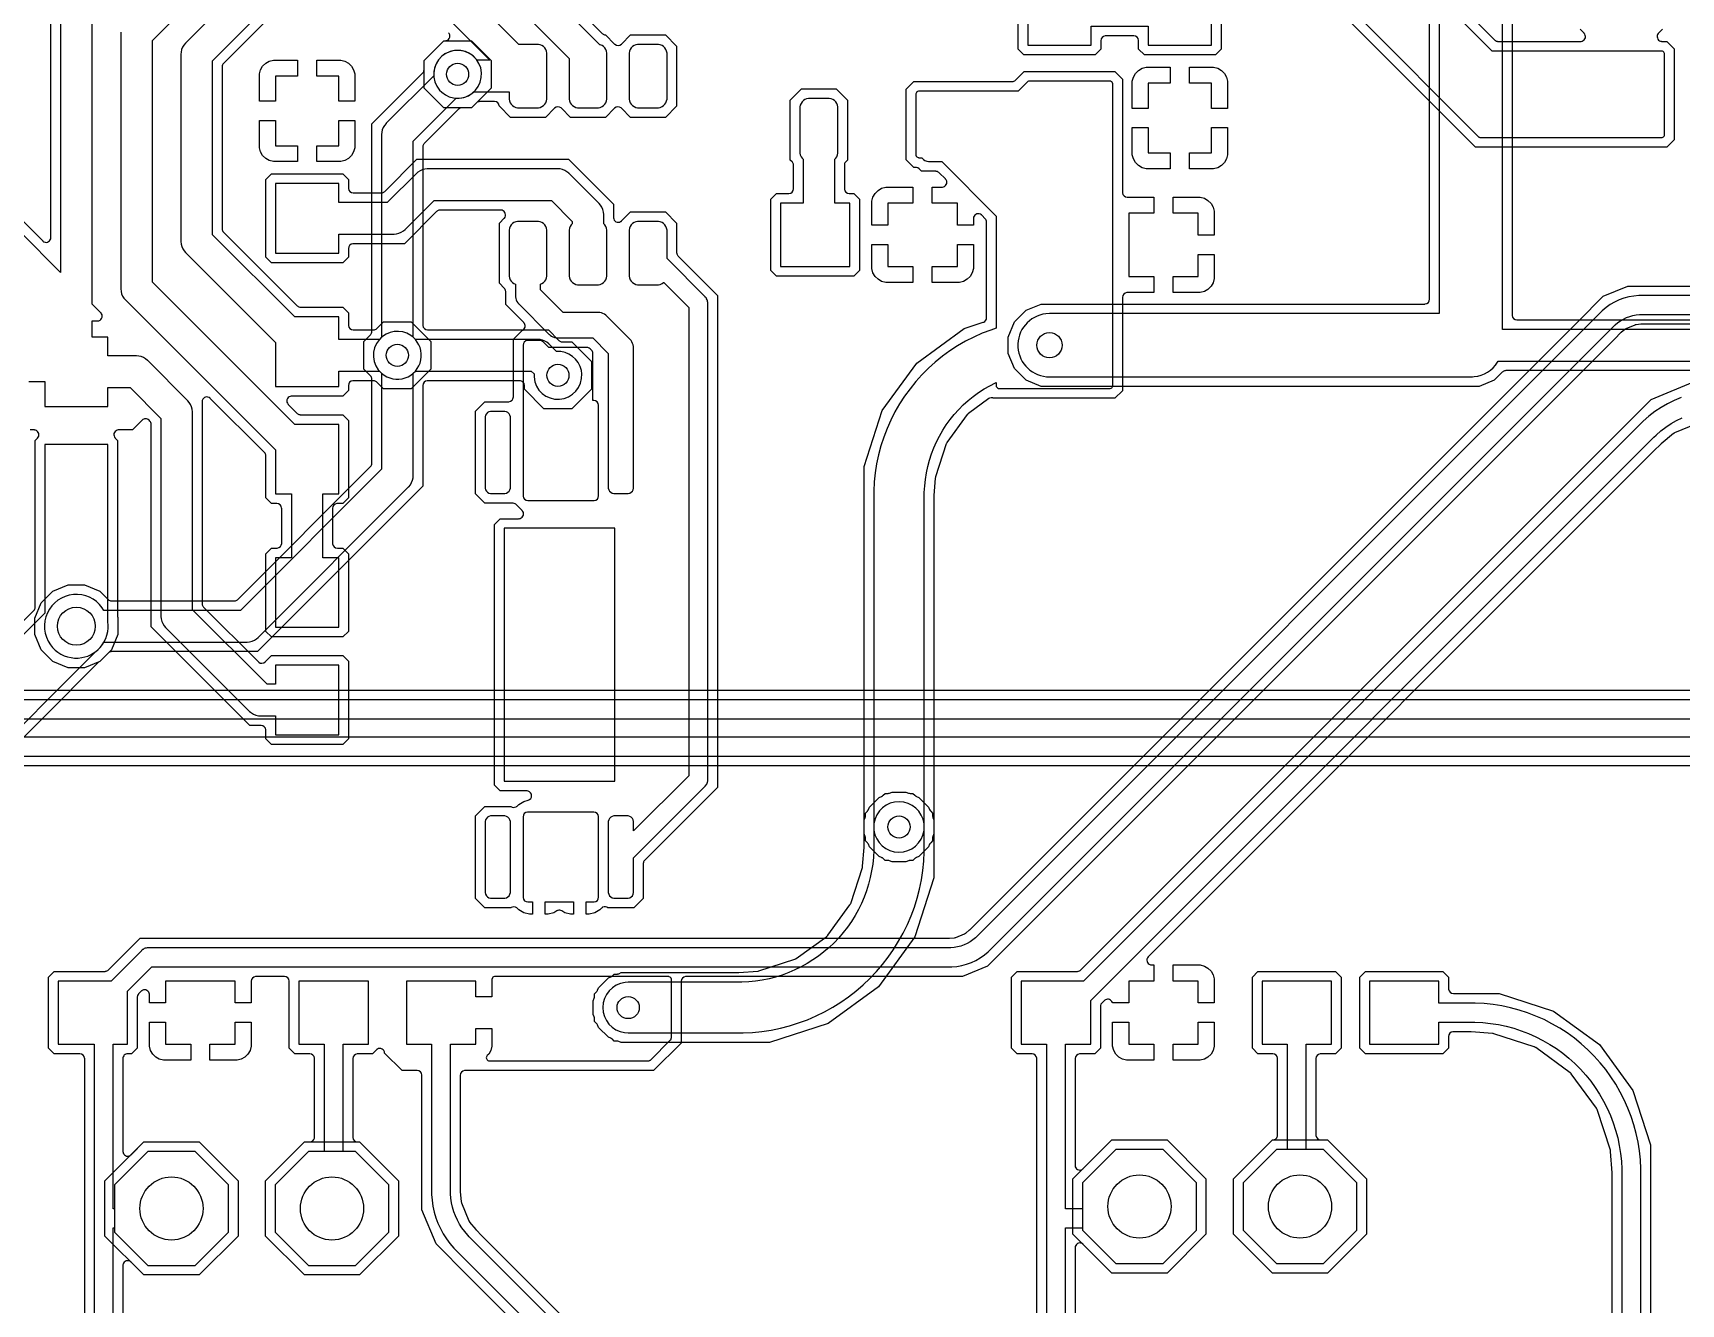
# Model space of a CAD drawing. Header units: millimetres. Extents: x 0 to 95, y 0 to 50.
# Drawn here: x 21.38 to 47.46, y 18.49 to 38.59 of the extents above; entities that cross this region are included whole.
import ezdxf

# ---------------------------------------------------------------- set-up
doc = ezdxf.new("R2010")
doc.units = ezdxf.units.MM

msp = doc.modelspace()

# ---------------------------------------------------------------- linework, layer by layer
at = {"layer": '16_copper'}
for points in [[(65.237, 33.253), (44.684, 33.253), (44.676, 33.251), (44.667, 33.251, 0.087654), (44.643, 33.24), (44.637, 33.236), (44.63, 33.23), (44.502, 33.102), (44.262, 33.003), (37.335, 33.003), (37.095, 33.102), (36.912, 33.285), (36.813, 33.525), (36.813, 33.785), (36.912, 34.025), (37.095, 34.208), (37.335, 34.307), (43.404, 34.307), (43.41, 34.308, 0.392588), (43.48, 34.384), (43.48, 46.334)], [(43.633, 45.95), (43.633, 34.155), (37.465, 34.155), (37.409, 34.152, 0.945597), (37.465, 33.155), (44.133, 33.155), (44.159, 33.156), (44.186, 33.158, 0.228846), (44.555, 33.388), (44.565, 33.405), (64.979, 33.405)], [(44.785, 45.879), (44.785, 34.134), (44.786, 34.128, 0.392588), (44.861, 34.057), (64.929, 34.057)]]:
    msp.add_lwpolyline(points, format="xyb", dxfattribs=at)
for points in [[(64.929, 33.905), (44.633, 33.905), (44.633, 45.879)], [(20.989, 28.197), (62.186, 28.197)], [(62.281, 28.044), (20.894, 28.044)], [(20.832, 27.744), (62.343, 27.744)], [(62.803, 27.455), (20.7, 27.455)], [(20.637, 27.155), (62.865, 27.155)], [(62.99, 27.003), (20.512, 27.003)]]:
    msp.add_lwpolyline(points, dxfattribs=at)
for points in [[(21.936, 28.554), (21.695, 28.654), (21.51, 28.839), (21.411, 29.08), (21.411, 29.34), (21.51, 29.581), (21.695, 29.766), (21.936, 29.866), (22.197, 29.866), (22.438, 29.766), (22.569, 29.635), (22.575, 29.63), (22.582, 29.624, 0.087651), (22.607, 29.614), (22.614, 29.614), (22.623, 29.612), (24.567, 29.612), (24.575, 29.614), (24.584, 29.614, 0.087654), (24.608, 29.625), (24.614, 29.629), (24.621, 29.635), (26.722, 31.736), (26.727, 31.742), (26.732, 31.749, 0.087651), (26.742, 31.773), (26.743, 31.781), (26.744, 31.789), (26.744, 33.117), (26.743, 33.125), (26.742, 33.134, 0.087654), (26.732, 33.158), (26.727, 33.164), (26.722, 33.171), (26.616, 33.276), (26.616, 33.716), (26.722, 33.822), (26.727, 33.829), (26.732, 33.835, 0.087651), (26.742, 33.86), (26.743, 33.867), (26.744, 33.876), (26.744, 37.155), (27.546, 37.957), (27.551, 37.964), (27.556, 37.971, 0.087651), (27.566, 37.995), (27.567, 38.003), (27.568, 38.011), (27.568, 38.161), (27.879, 38.472), (28.319, 38.472), (28.629, 38.161), (28.629, 37.721), (28.319, 37.411), (28.169, 37.411), (28.16, 37.409), (28.152, 37.409, 0.087654), (28.127, 37.398), (28.122, 37.394), (28.115, 37.388), (27.571, 36.844), (27.566, 36.838), (27.56, 36.831, 0.087651), (27.55, 36.807), (27.55, 36.799), (27.549, 36.791), (27.549, 33.975), (27.549, 33.969, 0.392588), (27.625, 33.899), (29.535, 33.899), (29.702, 33.732), (29.709, 33.727), (29.716, 33.721, 0.087651), (29.74, 33.711), (29.748, 33.711), (29.756, 33.709), (29.906, 33.709), (30.217, 33.399), (30.217, 32.959), (29.906, 32.648), (29.466, 32.648), (29.156, 32.959), (29.156, 33.018, 0.414214), (29.079, 33.094), (27.625, 33.094), (27.619, 33.093, 0.392588), (27.549, 33.018), (27.549, 31.425), (24.932, 28.808), (22.623, 28.808), (22.614, 28.806), (22.606, 28.806, 0.087654), (22.581, 28.795), (22.576, 28.791), (22.569, 28.785), (22.438, 28.654), (22.197, 28.554)], [(22.151, 28.713, 0.198912), (22.477, 28.918), (22.503, 28.96), (24.765, 28.96), (24.767, 28.96), (24.769, 28.96, 0.159488), (24.916, 29.011), (24.942, 29.033), (27.323, 31.414), (27.324, 31.416), (27.326, 31.417, 0.159486), (27.394, 31.557), (27.396, 31.591), (27.396, 33.211), (27.431, 33.246), (29.265, 33.246), (29.308, 33.203), (29.308, 33.154, 1), (30.064, 33.204), (30.058, 33.253, 0.376265), (29.662, 33.557), (29.546, 33.673), (29.544, 33.674), (29.543, 33.676, 0.159486), (29.403, 33.744), (29.369, 33.746), (27.431, 33.746), (27.396, 33.781), (27.396, 36.885), (28.074, 37.563), (28.124, 37.563, 1), (28.074, 38.319), (28.025, 38.313, 0.376265), (27.721, 37.917), (26.969, 37.166), (26.968, 37.164), (26.967, 37.163, 0.159486), (26.899, 37.023), (26.896, 36.989), (26.896, 33.781), (26.861, 33.746, 0.414105), (26.896, 33.211), (26.896, 31.695), (24.661, 29.46), (22.503, 29.46), (22.477, 29.502, 1), (21.655, 28.918), (21.69, 28.874, 0.228243), (22.095, 28.707)], [(30.688, 22.625), (30.649, 22.641, 0.098497), (30.62, 22.647), (30.578, 22.647), (30.548, 22.677, 0.051648), (30.535, 22.686), (30.531, 22.69), (30.527, 22.691), (30.523, 22.693), (30.485, 22.709), (30.329, 22.865), (30.313, 22.903, 0.098495), (30.297, 22.928), (30.267, 22.958), (30.267, 23, 0.05169), (30.265, 23.015), (30.264, 23.021), (30.262, 23.025), (30.261, 23.029), (30.245, 23.068), (30.245, 23.287), (30.261, 23.326, 0.098497), (30.267, 23.355), (30.267, 23.397), (30.297, 23.427, 0.051648), (30.306, 23.44), (30.31, 23.444), (30.311, 23.448), (30.313, 23.452), (30.329, 23.49), (30.485, 23.646), (30.523, 23.662, 0.098495), (30.548, 23.678), (30.578, 23.708), (30.62, 23.708, 0.05169), (30.635, 23.71), (30.641, 23.711), (30.645, 23.713), (30.649, 23.714), (30.688, 23.73), (32.544, 23.73), (32.547, 23.73), (32.55, 23.73), (32.849, 23.754), (32.856, 23.755), (32.866, 23.757), (33.435, 23.942), (33.436, 23.943), (33.438, 23.943), (33.448, 23.948), (33.455, 23.952, 0.006887), (33.456, 23.953), (33.94, 24.304), (33.941, 24.305), (33.942, 24.306), (33.95, 24.314), (33.956, 24.319, 0.006878), (33.957, 24.321), (34.308, 24.805), (34.309, 24.806), (34.31, 24.807), (34.315, 24.817), (34.319, 24.824, 0.00688), (34.319, 24.826), (34.504, 25.395), (34.505, 25.403), (34.508, 25.413), (34.531, 25.712), (34.531, 25.714), (34.531, 25.717), (34.531, 26.145), (34.547, 26.184, 0.098497), (34.553, 26.213), (34.553, 26.255), (34.583, 26.285, 0.051693), (34.592, 26.297), (34.596, 26.302), (34.597, 26.306), (34.599, 26.309), (34.615, 26.348), (34.771, 26.503), (34.809, 26.519, 0.098503), (34.834, 26.536), (34.864, 26.566), (34.906, 26.566, 0.05169), (34.922, 26.568), (34.928, 26.569), (34.931, 26.57), (34.935, 26.571), (34.974, 26.587), (35.194, 26.587), (35.232, 26.571, 0.098497), (35.261, 26.566), (35.304, 26.566), (35.333, 26.536, 0.051693), (35.346, 26.526), (35.351, 26.523), (35.354, 26.521), (35.358, 26.519), (35.397, 26.503), (35.552, 26.348), (35.568, 26.309, 0.098503), (35.585, 26.285), (35.614, 26.255), (35.614, 26.213, 0.05169), (35.617, 26.197), (35.617, 26.191), (35.619, 26.188), (35.62, 26.184), (35.636, 26.145), (35.636, 25.228), (35.333, 24.296), (34.758, 23.504), (33.965, 22.928), (33.034, 22.625)], [(35.481, 26.085, 0.875067), (34.688, 26.091), (34.684, 26.035), (34.684, 25.717), (34.683, 25.663), (34.678, 25.555), (34.667, 25.447), (34.65, 25.34), (34.628, 25.234), (34.601, 25.129), (34.569, 25.025), (34.531, 24.924), (34.488, 24.824), (34.441, 24.727), (34.388, 24.632), (34.331, 24.54), (34.269, 24.451), (34.202, 24.365), (34.132, 24.283), (34.057, 24.204), (33.978, 24.13), (33.896, 24.059), (33.81, 23.993), (33.721, 23.931), (33.629, 23.873), (33.535, 23.821), (33.437, 23.773), (33.338, 23.73), (33.236, 23.693), (33.132, 23.66), (33.027, 23.633), (32.921, 23.611), (32.814, 23.595), (32.706, 23.584), (32.598, 23.578), (32.544, 23.578), (30.798, 23.578), (30.748, 23.574, 0.875067), (30.741, 22.781), (30.798, 22.777), (32.618, 22.777), (32.767, 22.785), (32.915, 22.8), (33.063, 22.823), (33.209, 22.853), (33.353, 22.89), (33.495, 22.935), (33.635, 22.986), (33.772, 23.045), (33.905, 23.111), (34.036, 23.183), (34.162, 23.262), (34.284, 23.347), (34.402, 23.438), (34.515, 23.535), (34.623, 23.638), (34.726, 23.746), (34.823, 23.859), (34.914, 23.977), (34.999, 24.099), (35.078, 24.226), (35.15, 24.356), (35.216, 24.49), (35.275, 24.627), (35.327, 24.766), (35.371, 24.908), (35.409, 25.053), (35.439, 25.199), (35.461, 25.346), (35.476, 25.494), (35.484, 25.643), (35.484, 26.035)]]:
    msp.add_lwpolyline(points, format="xyb", close=True, dxfattribs=at)
for points in [[(23.135, 18.948), (22.519, 19.564), (22.519, 20.436), (23.135, 21.052), (24.007, 21.052), (24.624, 20.436), (24.624, 19.564), (24.007, 18.948)], [(24.471, 19.627), (24.471, 20.373), (23.944, 20.9), (23.198, 20.9), (22.671, 20.373), (22.671, 19.627), (23.198, 19.1), (23.944, 19.1)], [(25.675, 18.948), (25.059, 19.564), (25.059, 20.436), (25.675, 21.052), (26.547, 21.052), (27.164, 20.436), (27.164, 19.564), (26.547, 18.948)], [(27.011, 19.627), (27.011, 20.373), (26.484, 20.9), (25.738, 20.9), (25.211, 20.373), (25.211, 19.627), (25.738, 19.1), (26.484, 19.1)], [(38.453, 18.979), (37.836, 19.595), (37.836, 20.467), (38.453, 21.084), (39.325, 21.084), (39.941, 20.467), (39.941, 19.595), (39.325, 18.979)], [(39.789, 19.658), (39.789, 20.404), (39.262, 20.931), (38.516, 20.931), (37.989, 20.404), (37.989, 19.658), (38.516, 19.131), (39.262, 19.131)], [(40.993, 18.979), (40.376, 19.595), (40.376, 20.467), (40.993, 21.084), (41.865, 21.084), (42.481, 20.467), (42.481, 19.595), (41.865, 18.979)], [(42.329, 19.658), (42.329, 20.404), (41.802, 20.931), (41.056, 20.931), (40.529, 20.404), (40.529, 19.658), (41.056, 19.131), (41.802, 19.131)]]:
    msp.add_lwpolyline(points, close=True, dxfattribs=at)
at = {"layer": '1_copper'}
for points in [[(21.312, 33.083), (21.566, 33.083), (21.566, 32.685), (22.566, 32.685), (22.566, 32.985), (22.915, 32.985), (23.404, 32.496), (23.404, 29.369), (23.404, 29.367), (23.404, 29.365, 0.159488), (23.455, 29.218), (23.477, 29.192), (24.803, 27.866), (24.805, 27.864), (24.806, 27.863, 0.159486), (24.946, 27.795), (24.98, 27.793), (25.218, 27.793), (25.218, 27.492), (26.218, 27.492), (26.218, 28.593), (25.218, 28.593), (25.218, 28.293), (25.084, 28.293), (23.904, 29.472), (23.904, 32.6), (23.904, 32.602), (23.904, 32.604, 0.159488), (23.853, 32.751), (23.831, 32.777), (23.196, 33.412), (23.194, 33.413), (23.193, 33.415, 0.159486), (23.053, 33.483), (23.019, 33.485), (22.566, 33.485), (22.566, 33.785), (22.316, 33.785), (22.316, 34.039), (22.4, 34.039), (22.403, 34.039), (22.405, 34.039, 0.54841), (22.466, 34.152), (22.461, 34.159), (22.457, 34.166, 0.015772), (22.454, 34.169), (22.316, 34.307), (22.316, 44.617)], [(20.573, 36.265), (21.534, 35.305), (21.536, 35.303), (21.538, 35.301, 0.54841), (21.661, 35.338), (21.662, 35.346), (21.664, 35.354, 0.01577), (21.664, 35.358), (21.664, 44.154), (21.664, 44.155), (21.664, 44.157, 0.218353), (21.635, 44.213), (21.626, 44.219), (21.619, 44.223, 0.00789), (21.617, 44.224), (21.511, 44.268), (21.268, 44.511)], [(28.568, 40.407), (30.388, 38.587), (30.395, 38.582), (30.401, 38.577, 0.071117), (30.426, 38.567), (30.433, 38.566), (30.437, 38.566), (30.584, 38.419), (30.588, 38.416, 0.39257), (30.691, 38.419), (30.837, 38.565), (31.388, 38.565), (31.565, 38.388), (31.565, 37.437), (31.388, 37.26), (30.837, 37.26), (30.691, 37.406), (30.687, 37.409, 0.39257), (30.584, 37.406), (30.438, 37.26), (29.887, 37.26), (29.741, 37.406), (29.737, 37.409, 0.39257), (29.634, 37.406), (29.488, 37.26), (28.937, 37.26), (28.76, 37.438), (28.759, 37.44, 0.392588), (28.684, 37.51), (28.45, 37.51), (28.441, 37.509), (28.433, 37.508, 0.087654), (28.408, 37.498), (28.403, 37.493), (28.396, 37.488), (28.319, 37.411), (27.879, 37.411), (27.568, 37.721), (27.568, 38.161), (27.879, 38.472), (27.9, 38.472, 0.57289), (27.967, 38.585), (27.961, 38.592), (27.957, 38.598, 0.015772)], [(22.771, 38.61), (22.769, 38.576), (22.769, 34.551), (22.769, 34.549), (22.769, 34.547, 0.159488), (22.82, 34.4), (22.842, 34.374), (25.218, 31.999), (25.218, 31.303), (25.468, 31.303), (25.468, 30.293), (25.218, 30.293), (25.218, 29.193), (26.218, 29.193), (26.218, 30.293), (25.968, 30.293), (25.968, 31.303), (26.218, 31.303), (26.218, 32.403), (25.521, 32.403), (23.269, 34.655), (23.269, 38.473), (24.551, 39.755)], [(24.747, 39.388), (23.794, 38.436), (23.793, 38.434), (23.792, 38.433, 0.159486), (23.724, 38.293), (23.721, 38.259), (23.721, 35.299), (23.721, 35.297), (23.721, 35.295, 0.159488), (23.772, 35.148), (23.794, 35.122), (25.218, 33.699), (25.218, 33.003), (26.218, 33.003), (26.218, 33.246), (26.861, 33.246), (26.896, 33.211, 1), (27.396, 33.781), (27.357, 33.811, 0.376267), (26.861, 33.746), (26.218, 33.746), (26.218, 34.102), (25.521, 34.102), (24.221, 35.402), (24.221, 38.155), (25.027, 38.961)], [(27.81, 38.961), (28.609, 38.163), (28.406, 38.163), (28.384, 38.191, 1), (27.814, 37.691), (27.849, 37.656, 0.376373), (28.349, 37.656), (28.355, 37.663), (28.913, 37.663), (28.913, 37.548), (28.918, 37.519), (28.93, 37.491), (28.946, 37.467), (28.967, 37.446), (28.991, 37.43), (29.019, 37.418), (29.048, 37.413), (29.377, 37.413), (29.406, 37.418), (29.434, 37.43), (29.458, 37.446), (29.479, 37.467), (29.495, 37.491), (29.507, 37.519), (29.513, 37.548), (29.513, 38.277), (29.507, 38.306), (29.495, 38.334), (29.479, 38.358), (29.458, 38.379), (29.434, 38.395), (29.406, 38.407), (29.377, 38.413), (29.066, 38.413), (28.091, 39.388)], [(40.181, 39.563), (40.181, 38.337), (40.092, 38.248), (38.966, 38.248), (38.876, 38.337), (38.876, 38.471), (38.876, 38.477, 0.392588), (38.8, 38.548), (38.352, 38.548), (38.347, 38.547, 0.392588), (38.276, 38.471), (38.276, 38.337), (38.187, 38.248), (37.061, 38.248), (36.971, 38.337), (36.971, 38.774)], [(42.351, 38.858), (44.256, 36.953), (44.258, 36.952), (44.26, 36.949, 0.088732), (44.276, 36.941), (44.283, 36.94), (44.287, 36.939), (44.289, 36.939), (44.291, 36.939), (47.149, 36.939), (47.154, 36.94), (47.159, 36.94, 0.271936), (47.196, 36.974), (47.197, 36.978, 0.033781), (47.198, 36.984), (47.199, 36.989), (47.199, 38.259), (47.198, 38.264), (47.198, 38.269, 0.271936), (47.164, 38.306), (47.16, 38.307, 0.033781), (47.153, 38.308), (47.149, 38.309), (44.471, 38.309), (43.547, 39.232)], [(43.722, 39.273), (44.512, 38.483), (44.518, 38.478), (44.525, 38.473, 0.087651), (44.549, 38.463), (44.557, 38.462), (44.565, 38.461), (45.871, 38.461), (45.873, 38.462), (45.876, 38.461, 0.548396), (45.937, 38.575), (45.932, 38.582), (45.928, 38.588, 0.015772), (45.924, 38.591), (45.861, 38.654)], [(25.068, 38.787), (24.396, 38.114), (24.391, 38.108), (24.385, 38.101, 0.087651), (24.375, 38.077), (24.375, 38.069), (24.374, 38.061), (24.374, 35.497), (24.375, 35.489), (24.376, 35.48, 0.087654), (24.386, 35.456), (24.391, 35.45), (24.396, 35.443), (25.562, 34.277), (25.569, 34.272), (25.575, 34.267, 0.087651), (25.6, 34.257), (25.607, 34.256), (25.616, 34.255), (26.281, 34.255), (26.37, 34.166), (26.37, 33.975), (26.371, 33.969, 0.392588), (26.446, 33.899), (26.767, 33.899), (26.775, 33.9), (26.784, 33.901, 0.087654), (26.808, 33.911), (26.814, 33.916), (26.821, 33.921), (26.926, 34.027), (27.366, 34.027), (27.677, 33.716), (27.677, 33.276), (27.366, 32.966), (26.926, 32.966), (26.821, 33.072), (26.814, 33.077), (26.807, 33.082, 0.087651), (26.783, 33.092), (26.775, 33.093), (26.767, 33.094), (26.446, 33.094), (26.44, 33.093, 0.392588), (26.37, 33.018), (26.37, 32.939), (26.281, 32.85), (25.473, 32.85), (25.47, 32.85), (25.467, 32.85, 0.54841), (25.406, 32.737), (25.412, 32.73), (25.416, 32.724, 0.015772), (25.419, 32.72), (25.562, 32.577), (25.569, 32.572), (25.575, 32.567, 0.087651), (25.6, 32.557), (25.607, 32.556), (25.616, 32.555), (26.281, 32.555), (26.37, 32.466), (26.37, 31.239), (26.281, 31.15), (26.196, 31.15), (26.19, 31.149, 0.392588), (26.12, 31.074), (26.12, 30.521), (26.121, 30.515, 0.392588), (26.196, 30.445), (26.281, 30.445), (26.37, 30.356), (26.37, 29.129), (26.281, 29.04), (25.154, 29.04), (25.065, 29.129), (25.065, 30.356), (25.154, 30.445), (25.239, 30.445), (25.245, 30.446, 0.392588), (25.315, 30.521), (25.315, 31.074), (25.314, 31.08, 0.392588), (25.239, 31.15), (25.154, 31.15), (25.065, 31.239), (25.065, 31.904), (25.064, 31.913), (25.063, 31.921, 0.087654), (25.053, 31.946), (25.048, 31.951), (25.043, 31.958), (24.186, 32.815), (24.184, 32.816), (24.182, 32.819, 0.54841), (24.059, 32.782), (24.058, 32.773), (24.056, 32.766, 0.01577), (24.056, 32.761), (24.056, 29.567), (24.057, 29.559), (24.058, 29.55, 0.087654), (24.068, 29.526), (24.073, 29.52), (24.078, 29.513), (24.947, 28.645), (24.951, 28.642, 0.39257), (25.054, 28.645), (25.154, 28.745), (26.281, 28.745), (26.37, 28.656), (26.37, 27.429), (26.281, 27.34), (25.154, 27.34), (25.065, 27.429), (25.065, 27.564), (25.064, 27.57, 0.392588), (24.989, 27.64), (24.813, 27.64), (23.251, 29.202), (23.251, 32.402), (23.25, 32.41), (23.249, 32.419, 0.077115), (23.239, 32.443), (23.234, 32.449), (23.229, 32.456), (23.216, 32.469, 0.414248), (23.108, 32.469), (22.955, 32.315), (22.736, 32.315), (22.733, 32.315), (22.73, 32.315, 0.548403), (22.669, 32.202), (22.674, 32.195), (22.678, 32.189, 0.01578), (22.682, 32.185), (22.719, 32.148), (22.719, 29.363), (22.719, 29.359), (22.719, 29.354), (22.72, 29.352), (22.72, 29.351), (22.721, 29.348), (22.722, 29.342), (22.722, 29.342), (22.722, 29.08), (22.622, 28.839), (22.437, 28.653), (22.436, 28.653, 0.06891), (22.419, 28.64), (20.677, 26.898)], [(47.166, 38.654), (47.103, 38.591), (47.101, 38.589), (47.099, 38.587, 0.54841), (47.136, 38.464), (47.145, 38.463), (47.152, 38.461, 0.015781), (47.157, 38.461), (47.233, 38.461), (47.351, 38.343), (47.351, 36.905), (47.233, 36.786), (44.207, 36.786), (42.184, 38.81)], [(22.198, 18.004), (22.198, 22.37), (22.197, 22.375, 0.392588), (22.121, 22.446), (21.714, 22.446), (21.625, 22.535), (21.625, 23.661), (21.714, 23.751), (22.521, 23.751), (22.529, 23.752), (22.538, 23.752, 0.087654), (22.562, 23.763), (22.568, 23.768), (22.575, 23.773), (23.075, 24.274), (35.878, 24.274), (35.881, 24.274), (35.885, 24.274), (35.961, 24.281), (35.961, 24.282), (35.962, 24.282), (35.976, 24.285), (35.982, 24.287, 0.001972), (35.982, 24.287), (36.122, 24.345), (36.123, 24.345), (36.124, 24.345), (36.136, 24.353), (36.141, 24.356, 0.001982), (36.141, 24.356), (36.2, 24.405), (36.203, 24.407), (36.206, 24.41), (36.315, 24.519), (45.987, 34.19), (46.075, 34.279), (46.075, 34.279), (46.226, 34.43), (46.619, 34.592), (50.641, 34.592)], [(50.641, 34.44), (46.791, 34.44), (46.712, 34.433), (46.633, 34.419), (46.555, 34.398), (46.48, 34.371), (46.408, 34.337), (46.338, 34.297), (46.273, 34.251), (46.211, 34.2), (46.183, 34.172), (36.313, 24.302), (36.294, 24.283), (36.253, 24.249), (36.209, 24.218), (36.162, 24.191), (36.113, 24.168), (36.063, 24.15), (36.011, 24.136), (35.958, 24.127), (35.904, 24.122), (35.878, 24.121), (23.201, 24.121), (23.194, 24.121), (23.186, 24.121, 0.102461), (23.128, 24.103), (23.124, 24.099), (23.114, 24.094), (23.099, 24.081), (23.095, 24.077), (22.615, 23.598), (21.777, 23.598), (21.777, 22.598), (22.35, 22.598), (22.35, 17.775)], [(50.79, 33.988), (46.831, 33.988), (46.828, 33.987), (46.824, 33.987), (46.748, 33.98), (46.747, 33.98), (46.747, 33.98), (46.733, 33.976), (46.727, 33.975, 0.001963), (46.726, 33.974), (46.587, 33.916), (46.586, 33.916), (46.585, 33.916), (46.573, 33.908), (46.568, 33.905, 0.001982), (46.567, 33.905), (46.509, 33.857), (46.506, 33.854), (46.503, 33.852), (46.414, 33.763), (36.854, 24.202), (36.742, 24.091), (36.742, 24.091), (36.633, 23.982), (36.633, 23.982), (36.483, 23.832), (36.09, 23.669), (31.711, 23.669), (31.705, 23.668, 0.392588), (31.635, 23.593), (31.635, 22.617), (31.199, 22.181), (28.216, 22.181), (28.21, 22.181, 0.392588), (28.14, 22.105), (28.14, 20.269), (28.14, 20.266), (28.14, 20.262), (28.155, 20.109), (28.156, 20.108), (28.155, 20.107), (28.159, 20.093), (28.161, 20.088, 0.001963), (28.161, 20.087), (28.278, 19.804), (28.278, 19.804), (28.278, 19.803), (28.286, 19.791), (28.289, 19.786, 0.001968), (28.289, 19.785), (28.387, 19.666), (28.39, 19.664), (28.392, 19.661), (28.485, 19.568), (28.485, 19.568), (31.691, 16.361)], [(37.265, 18.004), (37.265, 22.37), (37.264, 22.375, 0.392588), (37.189, 22.446), (36.954, 22.446), (36.865, 22.535), (36.865, 23.661), (36.954, 23.751), (37.909, 23.751), (37.917, 23.752), (37.926, 23.752, 0.087654), (37.95, 23.763), (37.956, 23.768), (37.963, 23.773), (46.601, 32.411), (46.601, 32.411), (46.71, 32.52), (46.71, 32.52), (46.987, 32.797), (47.71, 33.096)], [(47.821, 32.461), (47.357, 32.269), (47.357, 32.268), (47.356, 32.268), (47.344, 32.261), (47.339, 32.258, 0.001968), (47.338, 32.257), (47.143, 32.097), (47.141, 32.095), (47.138, 32.092), (47.028, 31.983), (47.028, 31.983), (39.028, 23.982), (39.026, 23.98), (39.024, 23.978, 0.54841), (39.061, 23.855), (39.069, 23.854), (39.077, 23.852, 0.01577), (39.081, 23.852), (39.115, 23.852), (39.115, 23.598), (38.718, 23.598), (38.718, 23.251), (38.461, 23.251), (38.46, 23.256, 0.481332), (38.35, 23.301), (38.343, 23.295), (38.337, 23.291), (38.335, 23.29), (38.333, 23.288), (38.292, 23.247, 0.144302), (38.272, 23.209), (38.271, 23.203), (38.271, 23.201), (38.271, 23.198), (38.27, 23.193), (38.27, 22.535), (38.181, 22.446), (37.946, 22.446), (37.94, 22.445, 0.392588), (37.87, 22.37), (37.87, 20.685), (37.87, 20.682), (37.87, 20.679, 0.54841), (37.983, 20.618), (37.99, 20.623), (37.996, 20.628, 0.015772), (38, 20.631), (38.453, 21.084), (39.325, 21.084), (39.941, 20.467), (39.941, 19.595), (39.325, 18.979), (38.453, 18.979), (38, 19.432), (37.998, 19.433), (37.996, 19.436, 0.54841), (37.873, 19.399), (37.872, 19.39), (37.87, 19.383, 0.01577), (37.87, 19.378), (37.87, 18.004)], [(20.503, 15.816), (20.503, 26.939), (22.38, 28.816), (22.402, 28.834, 0.228243), (22.569, 29.238), (22.566, 29.267), (22.566, 32.085), (21.566, 32.085), (21.566, 29.417), (19.649, 27.5), (19.632, 27.48), (19.614, 27.461, 0.142736), (19.506, 27.203), (19.503, 27.148, 0.000669), (19.503, 27.146), (19.503, 15.741)], [(19.644, 27.71), (21.392, 29.458), (21.397, 29.465), (21.402, 29.471, 0.087651), (21.412, 29.496), (21.413, 29.503), (21.413, 29.504), (21.413, 29.507), (21.414, 29.512), (21.414, 32.148), (21.451, 32.185, 0.572901), (21.418, 32.312), (21.409, 32.313), (21.402, 32.315, 0.015781), (21.397, 32.315), (21.337, 32.315)], [(46.37, 16.095), (46.37, 20.558), (46.37, 20.561), (46.37, 20.564), (46.343, 20.902), (46.342, 20.91), (46.34, 20.92), (46.131, 21.563), (46.13, 21.564), (46.13, 21.566), (46.125, 21.575), (46.121, 21.582, 0.006887), (46.12, 21.584), (45.722, 22.131), (45.721, 22.132), (45.721, 22.134), (45.713, 22.141), (45.707, 22.147, 0.006878), (45.706, 22.148), (45.159, 22.546), (45.157, 22.546), (45.156, 22.547), (45.146, 22.552), (45.139, 22.556, 0.00688), (45.137, 22.556), (44.494, 22.765), (44.486, 22.767), (44.477, 22.769), (44.138, 22.795), (44.136, 22.795), (44.133, 22.796), (43.856, 22.796), (43.85, 22.795, 0.392588), (43.78, 22.72), (43.78, 22.535), (43.691, 22.446), (42.464, 22.446), (42.375, 22.535), (42.375, 23.661), (42.464, 23.751), (43.691, 23.751), (43.78, 23.661), (43.78, 23.477), (43.781, 23.471, 0.392588), (43.856, 23.401), (44.583, 23.401), (45.439, 23.122), (46.167, 22.593), (46.697, 21.865), (46.975, 21.008), (46.975, 16.095)], [(31.264, 15.934), (28.057, 19.14), (27.964, 19.233), (27.964, 19.233), (27.758, 19.439), (27.535, 19.978), (27.535, 22.105), (27.534, 22.111, 0.392588), (27.459, 22.181), (27.221, 22.181), (26.944, 22.459), (26.944, 22.461, 0.548396), (26.83, 22.521), (26.823, 22.516), (26.817, 22.512, 0.015772), (26.814, 22.509), (26.751, 22.446), (26.516, 22.446), (26.51, 22.445, 0.392588), (26.44, 22.37), (26.44, 21.129), (26.441, 21.123, 0.372127), (26.511, 21.053), (26.516, 21.052), (26.547, 21.052), (27.164, 20.436), (27.164, 19.564), (26.547, 18.948), (25.675, 18.948), (25.059, 19.564), (25.059, 20.436), (25.675, 21.052), (25.759, 21.052), (25.765, 21.053, 0.334879), (25.833, 21.113), (25.834, 21.118), (25.834, 21.122), (25.834, 21.122), (25.834, 21.123), (25.835, 21.129), (25.835, 22.37), (25.834, 22.375, 0.392588), (25.759, 22.446), (25.524, 22.446), (25.435, 22.535), (25.435, 23.593), (25.434, 23.598, 0.392588), (25.359, 23.669), (24.908, 23.669), (24.902, 23.668, 0.392588), (24.831, 23.593), (24.831, 23.251), (24.578, 23.251), (24.578, 23.598), (23.478, 23.598), (23.478, 23.251), (23.224, 23.251), (23.224, 23.383), (23.223, 23.385), (23.223, 23.388, 0.548415), (23.11, 23.449), (23.103, 23.444), (23.097, 23.44), (23.095, 23.438), (23.093, 23.436), (23.052, 23.395), (23.051, 23.393), (23.05, 23.392), (23.047, 23.388), (23.047, 23.388), (23.042, 23.382, 0.087664), (23.032, 23.357), (23.031, 23.35), (23.03, 23.341), (23.03, 22.535), (22.941, 22.446), (22.879, 22.446, 0.414214), (22.802, 22.37), (22.802, 20.903), (22.803, 20.901, 0.018672), (22.803, 20.895), (22.803, 20.893), (22.805, 20.889), (22.806, 20.882, 0.01863), (22.807, 20.876), (22.809, 20.873), (22.81, 20.872), (22.811, 20.869), (22.811, 20.869), (22.815, 20.862, 0.018631), (22.818, 20.857), (22.821, 20.854), (22.821, 20.854), (22.822, 20.853), (22.824, 20.852), (22.829, 20.846, 0.237958), (22.895, 20.829), (22.901, 20.831), (22.901, 20.831), (22.902, 20.832), (22.903, 20.832), (22.911, 20.834, 0.018627), (22.916, 20.837), (22.919, 20.839), (22.921, 20.84), (22.924, 20.843), (22.929, 20.846, 0.015772), (22.932, 20.85), (23.135, 21.052), (24.007, 21.052), (24.624, 20.436), (24.624, 19.564), (24.007, 18.948), (23.135, 18.948), (22.932, 19.15), (22.93, 19.152), (22.928, 19.154, 0.54841), (22.805, 19.117), (22.804, 19.109), (22.803, 19.101, 0.01577), (22.802, 19.097), (22.802, 18.004)], [(31.678, 16.159), (28.284, 19.553), (28.259, 19.579), (28.212, 19.634), (28.168, 19.692), (28.129, 19.752), (28.095, 19.816), (28.065, 19.882), (28.039, 19.949), (28.019, 20.019), (28.004, 20.089), (27.993, 20.161), (27.988, 20.233), (27.988, 20.269), (27.988, 22.598), (28.388, 22.598), (28.388, 22.848), (28.641, 22.848), (28.641, 22.565), (28.624, 22.5), (28.591, 22.442), (28.568, 22.419, 0.56158), (28.588, 22.336), (28.59, 22.336), (28.592, 22.335), (28.596, 22.335), (28.603, 22.334), (31.115, 22.334), (31.118, 22.334), (31.121, 22.334, 0.088736), (31.138, 22.339), (31.144, 22.344), (31.148, 22.346), (31.149, 22.347), (31.15, 22.348), (31.468, 22.666), (31.47, 22.668), (31.472, 22.67, 0.088732), (31.48, 22.686), (31.481, 22.693), (31.482, 22.697), (31.482, 22.699), (31.483, 22.701), (31.483, 23.619), (31.482, 23.624), (31.482, 23.629, 0.271936), (31.448, 23.666), (31.443, 23.667, 0.033781), (31.437, 23.668), (31.433, 23.669), (28.691, 23.669), (28.687, 23.668), (28.682, 23.668, 0.271936), (28.644, 23.634), (28.643, 23.63, 0.033781), (28.642, 23.623), (28.641, 23.619), (28.641, 23.348), (28.388, 23.348), (28.388, 23.598), (27.288, 23.598), (27.288, 22.598), (27.688, 22.598), (27.688, 20.222), (27.694, 20.129), (27.708, 20.036), (27.727, 19.944), (27.754, 19.854), (27.787, 19.766), (27.826, 19.681), (27.871, 19.599), (27.921, 19.52), (27.977, 19.445), (28.039, 19.374), (28.072, 19.341), (31.499, 15.914)]]:
    msp.add_lwpolyline(points, format="xyb", dxfattribs=at)
for points in [[(21.816, 44.595), (21.816, 34.807), (20.533, 36.09)], [(28.298, 39.755), (29.863, 38.19), (29.863, 37.548), (29.868, 37.519), (29.88, 37.491), (29.896, 37.467), (29.917, 37.446), (29.941, 37.43), (29.969, 37.418), (29.998, 37.413), (30.327, 37.413), (30.356, 37.418), (30.384, 37.43), (30.408, 37.446), (30.429, 37.467), (30.445, 37.491), (30.457, 37.519), (30.463, 37.548), (30.463, 38.277), (30.457, 38.306), (30.445, 38.334), (30.429, 38.358), (30.408, 38.379), (30.384, 38.395), (30.356, 38.407), (30.35, 38.408), (30.339, 38.42), (28.578, 40.182)], [(22.65, 17.775), (22.65, 19.694), (22.671, 19.694), (22.671, 19.627), (23.198, 19.1), (23.944, 19.1), (24.471, 19.627), (24.471, 20.373), (23.944, 20.9), (23.198, 20.9), (22.671, 20.373), (22.671, 19.994), (22.65, 19.994), (22.65, 22.598), (22.878, 22.598), (22.878, 23.436), (23.263, 23.821), (35.918, 23.821), (35.997, 23.828), (36.076, 23.842), (36.153, 23.863), (36.229, 23.89), (36.301, 23.924), (36.37, 23.964), (36.436, 24.01), (36.497, 24.061), (36.526, 24.09), (46.395, 33.959), (46.415, 33.978), (46.456, 34.013), (46.5, 34.043), (46.547, 34.07), (46.595, 34.093), (46.646, 34.111), (46.698, 34.125), (46.751, 34.135), (46.804, 34.139), (46.831, 34.14), (50.675, 34.14)], [(47.462, 32.828), (47.352, 32.783), (47.245, 32.73), (47.142, 32.671), (47.043, 32.605), (46.949, 32.532), (46.86, 32.454), (38.004, 23.598), (37.017, 23.598), (37.017, 22.598), (37.418, 22.598), (37.418, 17.775)], [(37.718, 17.775), (37.718, 19.694), (37.989, 19.694), (37.989, 19.658), (38.516, 19.131), (39.262, 19.131), (39.789, 19.658), (39.789, 20.404), (39.262, 20.931), (38.516, 20.931), (37.989, 20.404), (37.989, 19.994), (37.718, 19.994), (37.718, 22.598), (38.117, 22.598), (38.117, 23.288), (47.03, 32.2), (47.065, 32.234), (47.14, 32.3), (47.219, 32.36), (47.301, 32.415), (47.387, 32.465), (47.476, 32.509)], [(46.823, 15.866), (46.823, 20.629), (46.815, 20.769), (46.8, 20.909), (46.778, 21.049), (46.749, 21.186), (46.713, 21.322), (46.669, 21.456), (46.619, 21.588), (46.561, 21.717), (46.497, 21.842), (46.427, 21.964), (46.35, 22.082), (46.267, 22.196), (46.179, 22.306), (46.084, 22.41), (45.985, 22.51), (45.88, 22.604), (45.771, 22.693), (45.657, 22.776), (45.539, 22.853), (45.416, 22.923), (45.291, 22.987), (45.162, 23.044), (45.031, 23.095), (44.897, 23.138), (44.761, 23.175), (44.623, 23.204), (44.484, 23.226), (44.344, 23.241), (44.203, 23.248), (43.628, 23.248), (43.628, 23.598), (42.528, 23.598), (42.528, 22.598), (43.628, 22.598), (43.628, 22.948), (44.133, 22.948), (44.195, 22.947), (44.32, 22.941), (44.444, 22.928), (44.568, 22.908), (44.69, 22.882), (44.811, 22.85), (44.93, 22.811), (45.047, 22.766), (45.161, 22.715), (45.273, 22.658), (45.381, 22.596), (45.486, 22.528), (45.587, 22.454), (45.685, 22.375), (45.778, 22.292), (45.866, 22.203), (45.95, 22.11), (46.029, 22.013), (46.102, 21.912), (46.17, 21.807), (46.233, 21.699), (46.29, 21.587), (46.341, 21.473), (46.385, 21.356), (46.424, 21.237), (46.456, 21.116), (46.482, 20.994), (46.502, 20.87), (46.515, 20.746), (46.522, 20.621), (46.523, 20.558), (46.523, 15.866)]]:
    msp.add_lwpolyline(points, dxfattribs=at)
for points in [[(38.124, 38.7), (39.029, 38.7), (39.029, 38.4), (40.029, 38.4), (40.029, 39.5), (39.029, 39.5), (39.029, 39.2), (38.124, 39.2), (38.124, 39.5), (37.124, 39.5), (37.124, 38.4), (38.124, 38.4)], [(31.306, 37.418), (31.334, 37.43), (31.358, 37.446), (31.379, 37.467), (31.395, 37.491), (31.407, 37.519), (31.413, 37.548), (31.413, 38.277), (31.407, 38.306), (31.395, 38.334), (31.379, 38.358), (31.358, 38.379), (31.334, 38.395), (31.306, 38.407), (31.277, 38.413), (30.948, 38.413), (30.919, 38.407), (30.891, 38.395), (30.867, 38.379), (30.846, 38.358), (30.83, 38.334), (30.818, 38.306), (30.812, 38.277), (30.812, 37.548), (30.818, 37.519), (30.83, 37.491), (30.846, 37.467), (30.867, 37.446), (30.891, 37.43), (30.919, 37.418), (30.948, 37.413), (31.277, 37.413)], [(24.963, 37.515), (24.963, 37.946), (24.981, 38.011), (25.014, 38.068), (25.062, 38.116), (25.119, 38.149), (25.184, 38.166), (25.565, 38.166), (25.565, 37.913), (25.218, 37.913), (25.218, 37.515)], [(26.218, 37.515), (26.218, 37.913), (25.87, 37.913), (25.87, 38.166), (26.251, 38.166), (26.316, 38.149), (26.373, 38.116), (26.421, 38.068), (26.454, 38.011), (26.471, 37.946), (26.471, 37.515)], [(38.775, 37.402), (38.775, 37.833), (38.792, 37.898), (38.826, 37.956), (38.873, 38.003), (38.931, 38.037), (38.995, 38.054), (39.376, 38.054), (39.376, 37.8), (39.029, 37.8), (39.029, 37.402)], [(40.029, 37.402), (40.029, 37.8), (39.681, 37.8), (39.681, 38.054), (40.062, 38.054), (40.127, 38.037), (40.185, 38.003), (40.232, 37.956), (40.265, 37.898), (40.283, 37.833), (40.283, 37.402)], [(34.308, 35.901), (34.066, 35.901), (34.066, 36.597), (34.083, 36.613), (34.099, 36.638), (34.11, 36.665), (34.116, 36.694), (34.116, 37.424), (34.11, 37.453), (34.099, 37.48), (34.083, 37.504), (34.062, 37.525), (34.037, 37.542), (34.01, 37.553), (33.981, 37.559), (33.651, 37.559), (33.622, 37.553), (33.595, 37.542), (33.571, 37.525), (33.55, 37.504), (33.533, 37.48), (33.522, 37.453), (33.516, 37.424), (33.516, 36.694), (33.522, 36.665), (33.533, 36.638), (33.55, 36.613), (33.566, 36.597), (33.566, 35.901), (33.208, 35.901), (33.208, 34.901), (34.308, 34.901)], [(25.184, 36.559), (25.119, 36.576), (25.062, 36.609), (25.014, 36.657), (24.981, 36.714), (24.963, 36.779), (24.963, 37.21), (25.218, 37.21), (25.218, 36.812), (25.565, 36.812), (25.565, 36.559)], [(25.87, 36.559), (25.87, 36.812), (26.218, 36.812), (26.218, 37.21), (26.471, 37.21), (26.471, 36.779), (26.454, 36.714), (26.421, 36.657), (26.373, 36.609), (26.316, 36.576), (26.251, 36.559)], [(38.995, 36.446), (38.931, 36.463), (38.873, 36.497), (38.826, 36.544), (38.792, 36.602), (38.775, 36.667), (38.775, 37.098), (39.029, 37.098), (39.029, 36.7), (39.376, 36.7), (39.376, 36.446)], [(39.681, 36.446), (39.681, 36.7), (40.029, 36.7), (40.029, 37.098), (40.283, 37.098), (40.283, 36.667), (40.265, 36.602), (40.232, 36.544), (40.185, 36.497), (40.127, 36.463), (40.062, 36.446)], [(34.654, 35.554), (34.654, 35.935), (34.671, 35.999), (34.704, 36.057), (34.752, 36.104), (34.809, 36.138), (34.874, 36.155), (35.305, 36.155), (35.305, 35.901), (34.907, 35.901), (34.907, 35.554)], [(39.818, 35.395), (39.818, 35.742), (39.42, 35.742), (39.42, 35.996), (39.851, 35.996), (39.916, 35.979), (39.973, 35.946), (40.021, 35.898), (40.054, 35.841), (40.071, 35.776), (40.071, 35.395)], [(34.874, 34.647), (34.809, 34.665), (34.752, 34.698), (34.704, 34.745), (34.671, 34.803), (34.654, 34.868), (34.654, 35.249), (34.907, 35.249), (34.907, 34.901), (35.305, 34.901), (35.305, 34.647)], [(35.61, 34.647), (35.61, 34.901), (36.008, 34.901), (36.008, 35.249), (36.261, 35.249), (36.261, 34.868), (36.244, 34.803), (36.211, 34.745), (36.163, 34.698), (36.106, 34.665), (36.041, 34.647)], [(39.42, 34.489), (39.42, 34.742), (39.818, 34.742), (39.818, 35.09), (40.071, 35.09), (40.071, 34.709), (40.054, 34.644), (40.021, 34.587), (39.973, 34.539), (39.916, 34.506), (39.851, 34.489)], [(28.872, 31.316), (28.895, 31.329), (28.914, 31.347), (28.927, 31.37), (28.934, 31.396), (28.934, 32.522), (28.927, 32.547), (28.914, 32.57), (28.895, 32.589), (28.872, 32.602), (28.847, 32.609), (28.621, 32.609), (28.595, 32.602), (28.572, 32.589), (28.554, 32.57), (28.541, 32.547), (28.534, 32.522), (28.534, 31.396), (28.541, 31.37), (28.554, 31.347), (28.572, 31.329), (28.595, 31.316), (28.621, 31.309), (28.847, 31.309)], [(30.587, 30.759), (28.837, 30.759), (28.837, 26.759), (30.587, 26.759)], [(28.872, 24.916), (28.895, 24.929), (28.914, 24.947), (28.927, 24.97), (28.934, 24.996), (28.934, 26.122), (28.927, 26.147), (28.914, 26.17), (28.895, 26.189), (28.872, 26.202), (28.847, 26.209), (28.621, 26.209), (28.595, 26.202), (28.572, 26.189), (28.554, 26.17), (28.541, 26.147), (28.534, 26.122), (28.534, 24.996), (28.541, 24.97), (28.554, 24.947), (28.572, 24.929), (28.595, 24.916), (28.621, 24.909), (28.847, 24.909)], [(39.818, 23.251), (39.818, 23.598), (39.42, 23.598), (39.42, 23.852), (39.851, 23.852), (39.916, 23.835), (39.973, 23.801), (40.021, 23.754), (40.054, 23.696), (40.071, 23.632), (40.071, 23.251)], [(27.011, 19.627), (27.011, 20.373), (26.484, 20.9), (26.288, 20.9), (26.288, 22.598), (26.688, 22.598), (26.688, 23.598), (25.588, 23.598), (25.588, 22.598), (25.988, 22.598), (25.988, 20.9), (25.738, 20.9), (25.211, 20.373), (25.211, 19.627), (25.738, 19.1), (26.484, 19.1)], [(42.329, 19.658), (42.329, 20.404), (41.802, 20.931), (41.528, 20.931), (41.528, 22.598), (41.928, 22.598), (41.928, 23.598), (40.828, 23.598), (40.828, 22.598), (41.227, 22.598), (41.227, 20.931), (41.056, 20.931), (40.529, 20.404), (40.529, 19.658), (41.056, 19.131), (41.802, 19.131)], [(23.444, 22.344), (23.379, 22.361), (23.322, 22.395), (23.274, 22.442), (23.241, 22.5), (23.224, 22.565), (23.224, 22.946), (23.478, 22.946), (23.478, 22.598), (23.875, 22.598), (23.875, 22.344)], [(24.18, 22.344), (24.18, 22.598), (24.578, 22.598), (24.578, 22.946), (24.831, 22.946), (24.831, 22.565), (24.814, 22.5), (24.781, 22.442), (24.733, 22.395), (24.676, 22.361), (24.611, 22.344)], [(38.684, 22.344), (38.619, 22.361), (38.562, 22.395), (38.514, 22.442), (38.481, 22.5), (38.464, 22.565), (38.464, 22.946), (38.718, 22.946), (38.718, 22.598), (39.115, 22.598), (39.115, 22.344)], [(39.42, 22.344), (39.42, 22.598), (39.818, 22.598), (39.818, 22.946), (40.071, 22.946), (40.071, 22.565), (40.054, 22.5), (40.021, 22.442), (39.973, 22.395), (39.916, 22.361), (39.851, 22.344)]]:
    msp.add_lwpolyline(points, close=True, dxfattribs=at)
for points in [[(34.974, 25.483), (34.935, 25.499, 0.098497), (34.906, 25.504), (34.864, 25.504), (34.834, 25.534, 0.051648), (34.822, 25.544), (34.817, 25.547), (34.813, 25.549), (34.809, 25.551), (34.771, 25.567), (34.615, 25.722), (34.599, 25.761, 0.098495), (34.583, 25.785), (34.553, 25.815), (34.553, 25.857, 0.029388), (34.553, 25.866), (34.552, 25.867), (34.552, 25.869), (34.551, 25.873), (34.55, 25.879), (34.548, 25.882), (34.547, 25.886), (34.531, 25.925), (34.531, 31.738), (34.819, 32.622), (35.365, 33.374), (36.117, 33.92), (36.416, 34.018), (36.42, 34.02), (36.425, 34.021, 0.291647), (36.469, 34.09), (36.469, 35.603), (36.468, 35.612), (36.467, 35.62, 0.087664), (36.457, 35.645), (36.452, 35.65), (36.447, 35.657), (36.392, 35.712), (36.389, 35.714), (36.387, 35.716, 0.54841), (36.264, 35.679), (36.263, 35.67), (36.262, 35.663, 0.015781), (36.261, 35.658), (36.261, 35.554), (36.008, 35.554), (36.008, 35.901), (35.61, 35.901), (35.61, 36.155), (35.765, 36.155), (35.767, 36.156), (35.77, 36.155, 0.548396), (35.831, 36.269), (35.826, 36.276), (35.822, 36.282, 0.015772), (35.818, 36.285), (35.72, 36.384), (35.713, 36.389), (35.706, 36.395, 0.087664), (35.682, 36.405), (35.674, 36.405), (35.666, 36.406), (35.441, 36.406), (35.401, 36.447, 0.144304), (35.363, 36.467), (35.356, 36.468), (35.347, 36.469), (35.317, 36.469), (35.199, 36.587), (35.199, 37.708), (35.317, 37.826), (36.873, 37.826), (36.882, 37.827), (36.89, 37.828, 0.087654), (36.915, 37.838), (36.92, 37.843), (36.927, 37.848), (37.064, 37.985), (38.501, 37.985), (38.62, 37.866), (38.62, 36.073), (38.621, 36.067, 0.392588), (38.696, 35.996), (39.115, 35.996), (39.115, 35.742), (38.718, 35.742), (38.718, 34.742), (39.115, 34.742), (39.115, 34.489), (38.696, 34.489), (38.69, 34.488, 0.392588), (38.62, 34.412), (38.62, 32.936), (38.501, 32.818), (36.579, 32.818), (36.576, 32.819), (36.566, 32.822, 0.146358), (36.522, 32.819), (36.517, 32.817), (36.504, 32.81), (36.181, 32.575), (36.18, 32.574), (36.179, 32.573), (36.171, 32.565), (36.165, 32.56, 0.006878), (36.164, 32.558), (35.842, 32.114), (35.841, 32.113), (35.84, 32.112), (35.835, 32.102), (35.832, 32.095, 0.00688), (35.831, 32.093), (35.661, 31.571), (35.66, 31.564), (35.658, 31.554), (35.636, 31.28), (35.637, 31.277), (35.636, 31.274), (35.636, 25.925), (35.62, 25.886, 0.029389), (35.617, 25.878), (35.616, 25.872), (35.615, 25.868, 0.033969), (35.614, 25.857), (35.614, 25.815), (35.585, 25.785, 0.051648), (35.575, 25.773), (35.572, 25.768), (35.57, 25.764), (35.568, 25.761), (35.552, 25.722), (35.397, 25.567), (35.358, 25.551, 0.098495), (35.333, 25.534), (35.304, 25.504), (35.261, 25.504, 0.05169), (35.246, 25.502), (35.24, 25.501), (35.236, 25.5), (35.232, 25.499), (35.194, 25.483)], [(36.267, 33.785), (36.137, 33.719), (36.011, 33.646), (35.889, 33.567), (35.771, 33.481), (35.658, 33.389), (35.55, 33.292), (35.447, 33.189), (35.349, 33.081), (35.258, 32.967), (35.172, 32.85), (35.093, 32.727), (35.02, 32.601), (34.954, 32.472), (34.895, 32.338), (34.842, 32.202), (34.797, 32.064), (34.76, 31.923), (34.729, 31.781), (34.707, 31.637), (34.691, 31.492), (34.684, 31.347), (34.684, 26.035), (34.687, 25.985, 0.875067), (35.48, 25.979), (35.484, 26.035), (35.484, 31.274), (35.484, 31.326), (35.49, 31.429), (35.501, 31.532), (35.517, 31.635), (35.538, 31.736), (35.565, 31.836), (35.597, 31.935), (35.635, 32.032), (35.677, 32.127), (35.724, 32.219), (35.776, 32.309), (35.832, 32.396), (35.893, 32.48), (35.958, 32.56), (36.028, 32.638), (36.101, 32.711), (36.178, 32.78), (36.259, 32.846), (36.343, 32.907), (36.43, 32.963), (36.52, 33.015), (36.612, 33.062), (36.621, 33.066), (36.621, 33.02, 0.326214), (36.656, 32.972), (36.66, 32.972, 0.033781), (36.667, 32.971), (36.671, 32.97), (38.418, 32.97), (38.422, 32.971), (38.427, 32.971, 0.271936), (38.465, 33.005), (38.466, 33.009, 0.033781), (38.467, 33.016), (38.468, 33.02), (38.468, 37.782), (38.467, 37.787), (38.467, 37.792, 0.271936), (38.433, 37.83), (38.428, 37.831, 0.033781), (38.422, 37.832), (38.418, 37.833), (37.148, 37.833), (37.144, 37.832), (37.141, 37.832, 0.088736), (37.125, 37.827), (37.119, 37.823), (37.115, 37.82), (37.114, 37.819), (37.112, 37.818), (36.968, 37.674), (35.401, 37.674), (35.396, 37.673), (35.391, 37.673, 0.271936), (35.354, 37.639), (35.353, 37.635, 0.033781), (35.352, 37.628), (35.352, 37.628, 0.001114), (35.352, 37.628), (35.351, 37.624), (35.351, 36.671), (35.352, 36.666), (35.352, 36.661, 0.271936), (35.386, 36.624), (35.39, 36.623, 0.033781), (35.397, 36.622), (35.401, 36.621), (35.444, 36.621), (35.45, 36.613), (35.471, 36.592), (35.495, 36.576), (35.522, 36.565), (35.551, 36.559), (35.761, 36.559), (36.621, 35.698), (36.621, 33.924), (36.536, 33.896), (36.4, 33.844)], [(33.144, 34.749), (33.055, 34.838), (33.055, 35.964), (33.144, 36.054), (33.338, 36.054), (33.343, 36.054, 0.392588), (33.414, 36.13), (33.414, 36.502), (33.413, 36.51), (33.412, 36.519, 0.087654), (33.402, 36.543), (33.397, 36.549), (33.392, 36.556), (33.364, 36.583), (33.364, 37.534), (33.541, 37.711), (34.092, 37.711), (34.269, 37.534), (34.269, 36.583), (34.241, 36.556, 0.144304), (34.22, 36.518), (34.22, 36.511), (34.219, 36.502), (34.219, 36.13), (34.219, 36.124, 0.392588), (34.295, 36.054), (34.371, 36.054), (34.46, 35.964), (34.46, 34.838), (34.371, 34.749)], [(29.237, 24.655), (29.147, 24.679), (29.066, 24.725), (29.041, 24.751), (29.036, 24.754, 0.262167), (28.945, 24.76), (28.941, 24.758), (28.939, 24.756), (28.529, 24.756), (28.381, 24.904), (28.381, 26.213), (28.529, 26.361), (28.939, 26.361), (28.942, 26.359, 0.274613), (29.019, 26.352), (29.024, 26.354, 0.048661), (29.041, 26.366), (29.066, 26.392), (29.147, 26.439), (29.214, 26.457), (29.215, 26.457), (29.216, 26.457, 0.752248), (29.215, 26.603), (29.202, 26.605), (29.195, 26.606, 0.003363), (29.194, 26.606), (28.774, 26.606), (28.684, 26.696), (28.684, 30.822), (28.774, 30.911), (29.065, 30.911), (29.068, 30.912), (29.071, 30.911, 0.54841), (29.132, 31.025), (29.127, 31.032), (29.123, 31.038, 0.015772), (29.119, 31.041), (29.025, 31.135), (29.021, 31.139, 0.211997), (28.96, 31.156), (28.529, 31.156), (28.381, 31.304), (28.381, 32.613), (28.529, 32.761), (28.905, 32.761), (28.911, 32.762, 0.392588), (28.981, 32.837), (28.981, 33.75), (29.121, 33.889), (29.127, 33.892), (29.134, 33.896, 0.395853), (29.159, 33.997), (29.154, 34.004), (29.15, 34.01, 0.015772), (29.147, 34.014), (29.089, 34.072), (29.089, 34.072), (28.86, 34.3), (28.86, 34.506), (28.859, 34.514), (28.858, 34.523, 0.087654), (28.848, 34.547), (28.843, 34.553), (28.838, 34.56), (28.76, 34.637), (28.76, 35.588), (28.835, 35.663), (28.837, 35.665), (28.839, 35.667, 0.54841), (28.802, 35.79), (28.793, 35.791), (28.786, 35.792, 0.015781), (28.781, 35.793), (27.821, 35.793), (27.812, 35.791), (27.804, 35.791, 0.087654), (27.779, 35.78), (27.774, 35.776), (27.767, 35.77), (27.257, 35.26), (26.446, 35.26), (26.44, 35.259, 0.392588), (26.37, 35.184), (26.37, 35.049), (26.281, 34.96), (25.154, 34.96), (25.065, 35.049), (25.065, 36.276), (25.154, 36.365), (26.281, 36.365), (26.37, 36.276), (26.37, 36.141), (26.371, 36.135, 0.392588), (26.446, 36.065), (26.892, 36.065), (26.9, 36.066), (26.909, 36.067, 0.087654), (26.933, 36.077), (26.939, 36.082), (26.946, 36.087), (27.456, 36.597), (29.853, 36.597), (30.565, 35.885), (30.565, 35.677), (30.565, 35.674), (30.565, 35.671, 0.548396), (30.678, 35.61), (30.685, 35.615), (30.691, 35.619, 0.015772), (30.695, 35.623), (30.837, 35.765), (31.388, 35.765), (31.565, 35.588), (31.565, 35.119), (31.566, 35.111), (31.567, 35.102, 0.087654), (31.577, 35.078), (31.582, 35.072), (31.587, 35.065), (32.211, 34.442), (32.211, 26.658), (31.058, 25.506), (31.053, 25.499), (31.048, 25.493, 0.087651), (31.038, 25.468), (31.037, 25.461), (31.036, 25.452), (31.036, 24.904), (30.888, 24.756), (30.478, 24.756), (30.476, 24.758, 0.274613), (30.399, 24.766), (30.393, 24.764, 0.048661), (30.377, 24.751), (30.351, 24.725), (30.27, 24.679), (30.18, 24.655), (30.134, 24.655), (30.134, 24.848), (30.255, 24.848), (30.261, 24.848, 0.392588), (30.331, 24.924), (30.331, 26.194), (30.331, 26.199, 0.392588), (30.255, 26.27), (29.21, 26.27), (29.204, 26.269, 0.392588), (29.134, 26.194), (29.134, 24.924), (29.135, 24.918, 0.392588), (29.21, 24.848), (29.284, 24.848), (29.284, 24.655)], [(30.356, 34.618), (30.384, 34.63), (30.408, 34.646), (30.429, 34.667), (30.445, 34.691), (30.457, 34.719), (30.463, 34.748), (30.463, 35.477), (30.457, 35.506), (30.445, 35.534), (30.429, 35.558), (30.413, 35.575), (30.413, 35.719), (30.412, 35.721), (30.412, 35.723, 0.159488), (30.362, 35.87), (30.339, 35.896), (29.863, 36.372), (29.861, 36.373), (29.86, 36.375, 0.159486), (29.72, 36.443), (29.686, 36.445), (27.623, 36.445), (27.62, 36.445), (27.618, 36.445, 0.159488), (27.471, 36.394), (27.446, 36.372), (26.986, 35.913), (26.218, 35.913), (26.218, 36.212), (25.218, 36.212), (25.218, 35.113), (26.218, 35.113), (26.218, 35.413), (27.09, 35.413), (27.092, 35.413), (27.094, 35.413, 0.159488), (27.241, 35.463), (27.267, 35.486), (27.726, 35.945), (29.583, 35.945), (29.913, 35.615), (29.913, 35.575), (29.896, 35.558), (29.88, 35.534), (29.868, 35.506), (29.863, 35.477), (29.863, 34.748), (29.868, 34.719), (29.88, 34.691), (29.896, 34.667), (29.917, 34.646), (29.941, 34.63), (29.969, 34.618), (29.998, 34.613), (30.327, 34.613)], [(30.883, 33.622), (30.882, 33.634, 0.133407), (30.843, 33.731), (30.838, 33.736), (30.836, 33.74), (30.832, 33.744), (30.825, 33.751), (30.463, 34.114), (30.454, 34.122), (30.445, 34.13, 0.133408), (30.348, 34.171), (30.341, 34.171), (30.337, 34.172), (30.331, 34.172), (30.321, 34.172), (29.769, 34.172), (29.413, 34.529), (29.413, 34.621), (29.434, 34.63), (29.458, 34.646), (29.479, 34.667), (29.495, 34.691), (29.507, 34.719), (29.513, 34.748), (29.513, 35.477), (29.507, 35.506), (29.495, 35.534), (29.479, 35.558), (29.458, 35.579), (29.434, 35.595), (29.406, 35.607), (29.377, 35.613), (29.048, 35.613), (29.019, 35.607), (28.991, 35.595), (28.967, 35.579), (28.946, 35.558), (28.93, 35.534), (28.918, 35.506), (28.913, 35.477), (28.913, 34.748), (28.918, 34.719), (28.93, 34.691), (28.946, 34.667), (28.967, 34.646), (28.991, 34.63), (29.013, 34.621), (29.013, 34.446), (29.014, 34.434), (29.014, 34.422, 0.133407), (29.053, 34.325), (29.058, 34.32), (29.06, 34.316), (29.065, 34.312), (29.071, 34.305), (29.545, 33.831), (29.554, 33.823), (29.563, 33.815, 0.133408), (29.659, 33.774), (29.666, 33.774), (29.671, 33.773), (29.676, 33.773), (29.686, 33.773), (30.238, 33.773), (30.484, 33.527), (30.484, 31.396), (30.491, 31.37), (30.504, 31.347), (30.522, 31.329), (30.545, 31.316), (30.571, 31.309), (30.797, 31.309), (30.822, 31.316), (30.845, 31.329), (30.864, 31.347), (30.877, 31.37), (30.884, 31.396), (30.884, 33.61)], [(30.822, 24.916), (30.845, 24.929), (30.864, 24.947), (30.877, 24.97), (30.884, 24.996), (30.884, 25.547), (32.015, 26.678), (32.019, 26.683), (32.024, 26.688, 0.10246), (32.053, 26.742), (32.054, 26.748), (32.057, 26.758), (32.058, 26.778), (32.059, 26.784), (32.059, 34.316), (32.058, 34.323), (32.058, 34.33, 0.102461), (32.04, 34.389), (32.037, 34.393), (32.031, 34.403), (32.018, 34.418), (32.015, 34.422), (31.413, 35.025), (31.413, 35.477), (31.407, 35.506), (31.395, 35.534), (31.379, 35.558), (31.358, 35.579), (31.334, 35.595), (31.306, 35.607), (31.277, 35.613), (30.948, 35.613), (30.919, 35.607), (30.891, 35.595), (30.867, 35.579), (30.846, 35.558), (30.83, 35.534), (30.818, 35.506), (30.812, 35.477), (30.812, 34.748), (30.818, 34.719), (30.83, 34.691), (30.846, 34.667), (30.867, 34.646), (30.891, 34.63), (30.919, 34.618), (30.948, 34.613), (31.277, 34.613), (31.306, 34.618), (31.334, 34.63), (31.358, 34.646), (31.363, 34.65), (31.759, 34.254), (31.759, 26.846), (30.884, 25.971), (30.884, 26.122), (30.877, 26.147), (30.864, 26.17), (30.845, 26.189), (30.822, 26.202), (30.797, 26.209), (30.571, 26.209), (30.545, 26.202), (30.522, 26.189), (30.504, 26.17), (30.491, 26.147), (30.484, 26.122), (30.484, 24.996), (30.491, 24.97), (30.504, 24.947), (30.522, 24.929), (30.545, 24.916), (30.571, 24.909), (30.797, 24.909)], [(30.261, 31.198, 0.392588), (30.331, 31.274), (30.331, 32.703), (30.331, 32.708, 0.392588), (30.255, 32.779), (30.239, 32.779), (30.239, 33.525), (30.237, 33.534), (30.237, 33.542, 0.071645), (30.227, 33.566), (30.222, 33.572), (30.216, 33.579), (30.198, 33.598, 0.144305), (30.16, 33.618), (30.152, 33.619), (30.144, 33.62), (29.54, 33.62), (29.452, 33.709), (29.445, 33.714), (29.438, 33.719, 0.087651), (29.414, 33.729), (29.406, 33.73), (29.398, 33.731), (29.21, 33.731), (29.204, 33.73, 0.392588), (29.134, 33.655), (29.134, 31.274), (29.135, 31.268, 0.392588), (29.21, 31.198), (30.255, 31.198)], [(29.484, 24.655), (29.484, 24.848), (29.934, 24.848), (29.934, 24.655), (29.887, 24.655), (29.797, 24.679), (29.747, 24.708, 0.218353), (29.684, 24.714), (29.678, 24.711), (29.671, 24.708), (29.62, 24.679), (29.53, 24.655)], [(40.993, 18.979), (40.376, 19.595), (40.376, 20.467), (40.993, 21.084), (40.999, 21.084, 0.414214), (41.075, 21.16), (41.075, 22.37), (41.074, 22.375, 0.392588), (40.999, 22.446), (40.764, 22.446), (40.675, 22.535), (40.675, 23.661), (40.764, 23.751), (41.991, 23.751), (42.08, 23.661), (42.08, 22.535), (41.991, 22.446), (41.756, 22.446), (41.75, 22.445, 0.392588), (41.68, 22.37), (41.68, 21.16), (41.681, 21.154, 0.392588), (41.756, 21.084), (41.865, 21.084), (42.481, 20.467), (42.481, 19.595), (41.865, 18.979)]]:
    msp.add_lwpolyline(points, format="xyb", close=True, dxfattribs=at)
at = {"layer": 'drills_PTH'}
for centre in [(23.571, 20), (26.111, 20), (38.889, 20.031), (41.429, 20.031)]:
    msp.add_circle(centre, 0.5, dxfattribs=at)
at = {"layer": 'drills_via_1_16'}
for centre, radius in [((28.099, 37.941), 0.175), ((27.146, 33.496), 0.175), ((37.465, 33.655), 0.2), ((29.686, 33.179), 0.175), ((22.066, 29.21), 0.3), ((35.084, 26.035), 0.175), ((30.798, 23.178), 0.175)]:
    msp.add_circle(centre, radius, dxfattribs=at)

doc.saveas('drawing.dxf')
